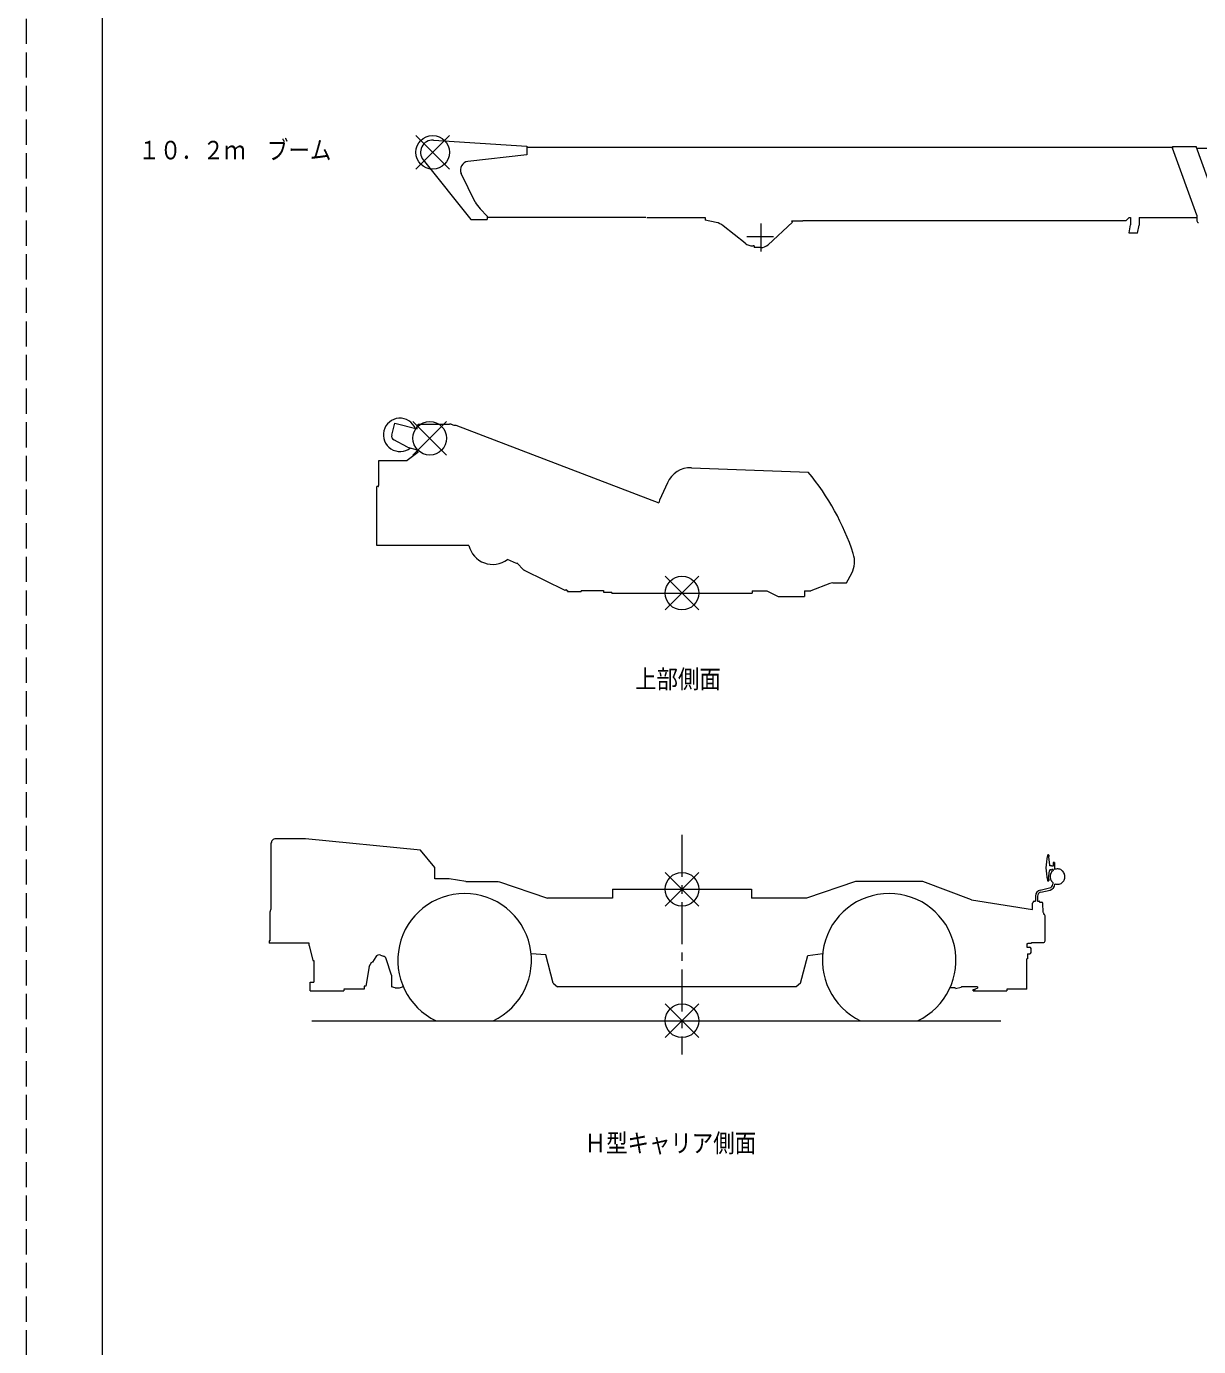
# Model space of a CAD drawing. Units: millimetres on the paper. Extents: x -420 to 420, y -297 to 297.
# Drawn here: x -420.5 to -281.1, y -140 to 17.1 of the extents above; entities that cross this region are included whole.
import ezdxf
from ezdxf.enums import TextEntityAlignment as Align

# ---------------------------------------------------------------- set-up
doc = ezdxf.new("R2010")
doc.units = ezdxf.units.MM
doc.linetypes.add('CHAIN1', pattern=[8, 5, -1, 1, -1])
doc.linetypes.add('DASHED3', pattern=[4, 3, -1])
doc.layers.add('0-0_0', color=7, linetype='Continuous', lineweight=18)
doc.layers.add('0-1_1', color=7, linetype='DASHED3', lineweight=18)
doc.styles.add('ＭＳ ゴシック', font='')
doc.styles.get('ＭＳ ゴシック').set_extended_font_data('MS Gothic')

msp = doc.modelspace()

# ---------------------------------------------------------------- linework, layer by layer
at = {"layer": '0-0_0', "color": 5}
for p, q in [((-374.171, 0.114), (-370.171, 4.114)), ((-374.171, 4.114), (-370.171, 0.114)), ((-374.514, -29.901), (-370.514, -33.902)), ((-374.514, -33.902), (-370.514, -29.901)), ((-344.514, -48.321), (-340.514, -52.321)), ((-344.514, -52.321), (-340.514, -48.321)), ((-344.514, -83.554), (-340.514, -87.554)), ((-344.514, -87.554), (-340.514, -83.554)), ((-344.514, -99.194), (-340.514, -103.194)), ((-344.514, -103.194), (-340.514, -99.194))]:
    msp.add_line(p, q, dxfattribs=at)
at = {"layer": '0-0_0'}
for p, q in [((-372.079, 3.561), (-360.971, 2.854)), ((-360.971, 1.824), (-367.975, 1.026)), ((-360.971, 2.854), (-360.971, 1.824)), ((-360.971, 2.704), (-284.157, 2.704)), ((-284.157, 2.794), (-284.157, 2.614)), ((-284.157, 2.794), (-281.341, 2.794)), ((-281.251, -5.371), (-284.157, 2.614)), ((-278.471, -5.088), (-281.341, 2.794)), ((-279.196, 2.545), (-281.25, 2.545)), ((-373.302, 1.206), (-367.62, -5.866)), ((-367.1, -3.807), (-368.761, -0.407)), ((-365.672, -5.466), (-366.525, -4.612)), ((-367.62, -5.866), (-365.672, -5.866)), ((-365.672, -5.466), (-365.672, -5.866)), ((-365.672, -5.616), (-346.818, -5.616)), ((-346.701, -5.646), (-339.741, -5.646)), ((-339.741, -5.646), (-339.741, -5.946)), ((-338.428, -6.23), (-339.741, -5.946)), ((-329.363, -6.216), (-332.27, -8.877)), ((-329.491, -6.076), (-329.363, -6.216)), ((-289.696, -6.046), (-328.141, -6.046)), ((-289.296, -5.646), (-289.696, -6.046)), ((-289.296, -5.646), (-289.138, -5.646)), ((-289.138, -5.646), (-289.138, -6.519)), ((-288.141, -5.646), (-281.251, -5.646)), ((-288.141, -5.646), (-288.141, -6.546)), ((-281.251, -5.371), (-281.251, -6.056)), ((-334.996, -8.699), (-337.605, -6.621)), ((-289.302, -7.451), (-289.138, -6.519)), ((-289.295, -7.496), (-289.302, -7.451)), ((-288.308, -7.496), (-289.295, -7.496)), ((-288.308, -7.496), (-288.141, -6.546)), ((-333.911, -9.026), (-334.061, -9.026)), ((-333.911, -9.026), (-333.911, -9.216)), ((-333.141, -9.216), (-333.911, -9.216)), ((-377.044, -31.529), (-376.667, -30.099)), ((-376.667, -30.099), (-374.004, -30.801)), ((-374.004, -30.402), (-373.904, -30.402)), ((-374.004, -30.801), (-374.004, -30.402)), ((-373.904, -30.212), (-370.15, -30.212)), ((-373.904, -30.402), (-373.904, -30.212)), ((-369.969, -30.245), (-369.663, -30.362)), ((-369.663, -30.362), (-369.411, -30.362)), ((-369.411, -30.362), (-345.281, -39.568)), ((-375.146, -32.961), (-376.792, -32.1)), ((-375.146, -32.961), (-374.004, -33.262)), ((-373.922, -33.595), (-375.183, -34.561)), ((-374.004, -33.38), (-374.004, -33.262)), ((-378.559, -34.561), (-375.183, -34.561)), ((-378.559, -36.931), (-378.559, -34.561)), ((-341.394, -35.417), (-327.478, -35.944)), ((-378.635, -37.631), (-378.814, -37.631)), ((-378.814, -44.661), (-378.814, -37.631)), ((-344.251, -37.202), (-345.172, -39.285)), ((-367.855, -44.661), (-378.814, -44.661)), ((-362.181, -46.81), (-363.278, -46.323)), ((-362.181, -46.81), (-362.141, -46.718)), ((-361.335, -47.609), (-362.141, -46.718)), ((-361.335, -47.609), (-361.291, -47.569)), ((-361.231, -47.635), (-361.291, -47.569)), ((-356.389, -50.015), (-361.231, -47.635)), ((-322.925, -49.114), (-322.319, -47.953)), ((-356.311, -49.949), (-356.389, -50.015)), ((-356.237, -49.949), (-356.311, -49.949)), ((-356.237, -49.949), (-356.237, -50.031)), ((-356.237, -50.031), (-356.147, -50.031)), ((-356.147, -50.031), (-356.147, -50.152)), ((-356.147, -50.151), (-354.497, -50.151)), ((-354.497, -50.031), (-354.497, -50.152)), ((-354.497, -50.031), (-351.864, -50.031)), ((-351.864, -50.031), (-351.864, -50.221)), ((-351.864, -50.221), (-350.864, -50.221)), ((-350.864, -50.321), (-350.864, -50.221)), ((-334.164, -50.064), (-334.164, -50.321)), ((-334.164, -50.064), (-332.41, -50.064)), ((-332.41, -50.064), (-331.061, -50.741)), ((-327.944, -50.063), (-327.944, -50.741)), ((-327.944, -50.064), (-327.191, -50.064)), ((-324.923, -49.182), (-327.191, -50.064)), ((-324.561, -49.114), (-322.925, -49.114)), ((-331.061, -50.741), (-327.944, -50.741)), ((-391.374, -80.342), (-391.374, -80.042)), ((-387.335, -79.546), (-390.855, -79.546)), ((-373.629, -80.912), (-387.284, -79.551)), ((-391.371, -87.87), (-391.371, -80.362)), ((-371.906, -82.965), (-373.629, -80.912)), ((-299.011, -81.454), (-298.888, -81.454)), ((-371.906, -84.308), (-371.906, -82.965)), ((-298.888, -81.754), (-298.792, -82.654)), ((-298.792, -82.654), (-298.742, -82.654)), ((-298.742, -82.754), (-298.742, -82.654)), ((-298.642, -82.754), (-298.742, -82.754)), ((-298.357, -82.804), (-298.492, -82.804)), ((-298.356, -83.204), (-298.492, -83.204)), ((-298.197, -82.374), (-298.357, -82.374)), ((-298.357, -82.374), (-298.357, -82.804)), ((-298.357, -83.204), (-298.357, -83.316)), ((-298.197, -82.374), (-298.197, -82.804)), ((-298.187, -82.804), (-298.197, -82.804)), ((-298.187, -82.804), (-298.187, -83.212)), ((-370.214, -84.308), (-371.906, -84.308)), ((-368.21, -84.624), (-370.214, -84.308)), ((-368.21, -84.624), (-364.359, -84.624)), ((-364.355, -84.626), (-358.525, -86.595)), ((-321.874, -84.626), (-327.704, -86.595)), ((-313.859, -84.624), (-321.87, -84.624)), ((-308.081, -86.797), (-313.859, -84.624)), ((-299.011, -84.554), (-298.888, -84.554)), ((-298.888, -84.254), (-298.792, -83.354)), ((-298.792, -83.354), (-298.742, -83.354)), ((-298.742, -83.354), (-298.742, -83.254)), ((-298.642, -83.254), (-298.742, -83.254)), ((-298.404, -84.739), (-298.404, -84.941)), ((-350.784, -85.554), (-350.784, -86.595)), ((-350.784, -85.554), (-334.244, -85.554)), ((-334.244, -85.554), (-334.244, -86.595)), ((-300.456, -86.357), (-300.456, -86.974)), ((-300.202, -86.357), (-300.202, -86.974)), ((-299.885, -85.647), (-298.775, -85.403)), ((-299.83, -85.895), (-298.721, -85.651)), ((-298.15, -84.898), (-298.15, -84.941)), ((-350.784, -86.595), (-358.525, -86.595)), ((-327.704, -86.595), (-334.244, -86.595)), ((-308.081, -86.797), (-300.824, -87.958)), ((-300.824, -87.958), (-300.793, -87.2)), ((-300.693, -87.104), (-300.682, -87.104)), ((-300.682, -87.104), (-300.682, -87.024)), ((-300.632, -86.974), (-300.456, -86.974)), ((-300.202, -86.974), (-300.026, -86.974)), ((-299.976, -87.024), (-299.976, -87.104)), ((-299.976, -87.104), (-299.695, -87.104)), ((-299.549, -88.324), (-299.595, -87.2)), ((-391.514, -91.704), (-391.514, -88.203)), ((-299.519, -88.354), (-299.519, -88.504)), ((-299.314, -91.684), (-299.314, -88.727)), ((-391.514, -91.704), (-391.614, -91.704)), ((-391.614, -91.704), (-391.614, -91.954)), ((-386.849, -91.954), (-391.614, -91.954)), ((-386.849, -92.244), (-386.849, -91.954)), ((-386.849, -92.244), (-386.439, -94.024)), ((-301.372, -92.044), (-301.484, -92.044)), ((-301.484, -92.044), (-301.484, -92.454)), ((-301.484, -92.454), (-301.144, -92.454)), ((-301.372, -91.954), (-301.372, -92.044)), ((-301.372, -91.954), (-300.944, -91.954)), ((-300.984, -93.094), (-300.984, -92.614)), ((-300.944, -91.904), (-300.944, -91.954)), ((-300.944, -91.904), (-299.537, -91.904)), ((-386.439, -94.024), (-386.294, -94.024)), ((-386.294, -94.024), (-386.294, -96.604)), ((-379.743, -94.732), (-379.411, -94.201)), ((-379.411, -94.201), (-379.343, -94.243)), ((-378.943, -93.603), (-379.343, -94.243)), ((-378.373, -93.39), (-378.03, -93.495)), ((-377.051, -95.755), (-377.702, -93.814)), ((-358.706, -93.369), (-360.453, -93.216)), ((-357.836, -96.724), (-358.706, -93.369)), ((-328.392, -96.724), (-327.535, -93.418)), ((-327.535, -93.418), (-325.773, -93.193)), ((-301.484, -97.454), (-301.484, -93.824)), ((-301.424, -93.824), (-301.484, -93.824)), ((-301.424, -93.254), (-301.144, -93.254)), ((-301.424, -93.254), (-301.424, -93.824)), ((-379.743, -94.732), (-380.107, -97.094)), ((-377.051, -95.755), (-377.051, -97.155)), ((-386.729, -96.604), (-386.294, -96.604)), ((-386.729, -97.624), (-386.729, -96.604)), ((-380.107, -97.094), (-380.319, -97.094)), ((-380.319, -97.094), (-380.319, -97.454)), ((-376.613, -97.271), (-377.051, -97.155)), ((-376.613, -97.271), (-376.113, -97.271)), ((-376.113, -97.271), (-375.77, -97.18)), ((-375.684, -97.094), (-375.77, -97.18)), ((-357.828, -96.736), (-357.322, -97.141)), ((-328.906, -97.141), (-357.322, -97.141)), ((-328.4, -96.736), (-328.906, -97.141)), ((-310.004, -97.274), (-310.604, -97.274)), ((-309.985, -97.352), (-310.004, -97.274)), ((-309.985, -97.352), (-309.308, -97.188)), ((-307.359, -97.174), (-309.191, -97.174)), ((-307.666, -97.407), (-307.359, -97.311)), ((-307.359, -97.174), (-307.359, -97.311)), ((-386.729, -97.624), (-382.729, -97.624)), ((-380.319, -97.454), (-382.729, -97.454)), ((-382.729, -97.464), (-382.729, -97.624)), ((-307.879, -97.464), (-307.648, -97.464)), ((-307.879, -97.624), (-307.879, -97.464)), ((-307.879, -97.624), (-303.879, -97.624)), ((-307.666, -97.407), (-307.648, -97.464)), ((-303.879, -97.454), (-303.879, -97.624)), ((-301.484, -97.454), (-303.879, -97.454)), ((-386.527, -101.194), (-304.573, -101.194))]:
    msp.add_line(p, q, dxfattribs=at)
at = {"layer": '0-0_0', "linetype": 'CHAIN1'}
for p, q in [((-333.141, -6.368), (-333.141, -9.684)), ((-331.626, -7.926), (-334.788, -7.926)), ((-342.514, -79.079), (-342.514, -105.204))]:
    msp.add_line(p, q, dxfattribs=at)
at = {"layer": '0-0_0'}
for points in [[(-328.141, -6.046), (-328.141, -6.076), (-329.491, -6.076)], [(-350.864, -50.321), (-334.244, -50.321), (-334.164, -50.321)]]:
    msp.add_lwpolyline(points, dxfattribs=at)
at = {"layer": '0-0_0', "color": 5}
for centre in [(-372.171, 2.114), (-372.514, -31.901), (-342.514, -50.321), (-342.514, -85.554), (-342.514, -101.194)]:
    msp.add_circle(centre, 2, dxfattribs=at)
at = {"layer": '0-0_0'}
for centre, radius, start, end in [((-372.171, 2.114), 1.45, 86.35761, 219.00086), ((-367.862, 0.032), 1, 96.5, 206.03505), ((-364.404, -2.491), 3, 206.03505, 225), ((-338.851, -8.185), 2, 51.45711, 77.7831), ((-281.051, -6.056), 0.2, 179.99694, 269.99998), ((-334.061, -7.526), 1.5, 231.45711, 270), ((-333.141, -7.926), 1.29, 270, 312.46797), ((-376.054, -31.501), 1.98, 22.54704, 308.66077), ((-370.15, -30.722), 0.51, 69.11591, 90), ((-376.56, -31.657), 0.5, 165.24261, 242.37993), ((-373.684, -33.38), 0.32, 180, 222.10939), ((-341.508, -38.414), 3, 87.82824, 156.1551), ((-350.612, -55.045), 30, 18.30629, 39.54556), ((-378.666, -37.553), 0.0839, 291.35648, 296.98148), ((-378.727, -37.547), 0.128, 320.7605, 326.3855), ((-378.787, -37.535), 0.186, 333.58067, 339.20567), ((-378.845, -37.518), 0.247, 340.17601, 345.80101), ((-378.902, -37.494), 0.307, 344.15552, 349.78052), ((-378.955, -37.465), 0.366, 346.83704, 352.46204), ((-379.006, -37.432), 0.421, 348.79104, 354.41604), ((-379.053, -37.393), 0.473, 350.30055, 355.92555), ((-379.097, -37.35), 0.521, 351.52125, 357.14625), ((-379.135, -37.302), 0.564, 352.5459, 358.1709), ((-379.169, -37.252), 0.602, 353.43347, 359.05847), ((-379.198, -37.198), 0.634, 354.22361, 359.84861), ((-379.222, -37.141), 0.66, 354.94442, 0.56942), ((-379.239, -37.083), 0.679, 355.61679, 1.24179), ((-379.251, -37.023), 0.693, 356.25719, 1.88219), ((-379.257, -36.962), 0.699, 356.87937, 2.50437), ((-342.428, -40.498), 3, 156.1551, 161.94895), ((-365.029, -44.012), 2.9, 192.9499, 307.15264), ((-324.978, -46.564), 3, 332.43479, 18.30629), ((-324.561, -50.114), 1, 90, 111.25037), ((-390.855, -80.062), 0.516, 90, 180.00001), ((-293.207, -83.004), 6, 166.00091, 180), ((-293.112, -82.604), 6.03, 169.19592, 169.68747), ((-299.02, -81.529), 0.025, 169.68693, 250.38488), ((-299.011, -81.479), 0.025, 92.23677, 170.72222), ((-298.888, -81.484), 0.03, 352.91897, 90), ((-286.652, -83.004), 12.3, 172.91897, 174.1674), ((-293.207, -83.004), 6, 180, 193.99909), ((-298.642, -83.004), 0.25, 53.11915, 90), ((-298.642, -83.004), 0.25, 270.00511, 306.88063), ((-297.821, -84.014), 0.881, 100.45059, 114.53048), ((-297.829, -84.013), 0.878, 85.85723, 99.93712), ((-297.838, -84.013), 0.88, 71.23595, 85.31585), ((-297.846, -84.016), 0.885, 56.72149, 70.80138), ((-299.02, -84.479), 0.025, 109.61495, 190.31307), ((-293.112, -83.404), 6.03, 190.31253, 190.80408), ((-299.011, -84.529), 0.025, 189.27778, 267.76323), ((-286.652, -83.004), 12.3, 185.8326, 187.08103), ((-298.888, -84.524), 0.03, 270, 7.08103), ((-297.797, -84.048), 0.913, 177.99111, 184.39873), ((-297.797, -84.044), 0.913, 171.82486, 178.23248), ((-297.797, -84.052), 0.912, 184.1597, 190.56732), ((-297.797, -84.04), 0.911, 165.64956, 172.05718), ((-297.798, -84.055), 0.911, 190.34189, 196.74951), ((-297.798, -84.036), 0.91, 159.45421, 165.86183), ((-297.799, -84.059), 0.909, 196.54843, 202.95605), ((-297.8, -84.033), 0.907, 153.22859, 159.63621), ((-297.8, -84.063), 0.906, 202.78909, 209.19671), ((-297.801, -84.029), 0.904, 146.96371, 153.37133), ((-297.802, -84.066), 0.903, 209.07221, 215.47983), ((-297.804, -84.026), 0.9, 140.65226, 147.05988), ((-297.805, -84.069), 0.899, 215.40432, 221.81194), ((-297.806, -84.023), 0.897, 134.28898, 140.6966), ((-297.807, -84.072), 0.895, 221.78973, 228.19735), ((-297.809, -84.021), 0.893, 127.87103, 134.27865), ((-297.847, -84.077), 0.886, 291.79143, 305.87132), ((-297.853, -84.02), 0.892, 42.41853, 56.49842), ((-297.854, -84.072), 0.894, 306.04705, 320.12695), ((-297.859, -84.026), 0.901, 28.37541, 42.4553), ((-297.86, -84.066), 0.902, 320.04092, 334.12082), ((-297.863, -84.034), 0.908, 14.57695, 28.65685), ((-297.863, -84.058), 0.909, 333.79958, 347.87947), ((-297.865, -84.042), 0.912, 0.95373, 15.03362), ((-297.865, -84.05), 0.913, 347.40076, 1.48066), ((-368.364, -94.004), 7.95, 295.25706, 244.74293), ((-317.864, -94.004), 7.95, 295.25706, 244.74293), ((-299.729, -86.357), 0.727, 102.38053, 179.99991), ((-299.729, -86.357), 0.727, 102.38047, 179.99978), ((-299.729, -86.357), 0.727, 102.38047, 179.99978), ((-299.729, -86.357), 0.473, 102.38047, 179.99978), ((-298.877, -84.941), 0.473, 282.38018, 0.00004), ((-298.877, -84.941), 0.727, 282.38029, 0.00009), ((-297.823, -84.08), 0.88, 248.09024, 262.17013), ((-297.831, -84.081), 0.878, 262.69937, 276.77927), ((-297.839, -84.08), 0.88, 277.31036, 291.39026), ((-391.054, -88.204), 0.46, 133.45625, 180), ((-300.693, -87.204), 0.1, 90, 177.65314), ((-300.632, -87.024), 0.05, 90.00002, 179.99998), ((-300.026, -87.024), 0.05, 0.00013, 90.00002), ((-299.695, -87.204), 0.1, 2.34686, 90), ((-299.537, -88.727), 0.223, 0.00004, 90.00002), ((-301.144, -92.614), 0.16, 0, 89.99998), ((-299.537, -91.681), 0.223, 270.00011, 0.00004), ((-378.519, -93.868), 0.5, 72.98438, 147.98437), ((-378.176, -93.973), 0.5, 18.53661, 72.98438), ((-301.144, -93.094), 0.16, 270.00002, 0), ((-309.191, -97.674), 0.5, 90.00002, 103.59597)]:
    msp.add_arc(centre, radius, start, end, dxfattribs=at)
at = {"layer": '0-1_1'}
msp.add_line((-420.5, -297), (-420.5, 297), dxfattribs=at)
at = {"layer": '0-1_1', "linetype": 'Continuous'}
msp.add_line((-411.5, 284), (-411.5, -286), dxfattribs=at)

# ---------------------------------------------------------------- texts
at = {"layer": '0-0_0', "style": 'ＭＳ ゴシック', "width": 0.85}
for s, p in [('１０．２ｍ\u3000ブーム', (-407.171, 0.614)), ('上部側面', (-348.086, -62.308)), ('Ｈ型キャリア側面', (-354.086, -117.507))]:
    msp.add_text(s, height=2.199, dxfattribs=at).set_placement(p, align=Align.BOTTOM_LEFT)

doc.saveas('drawing.dxf')
